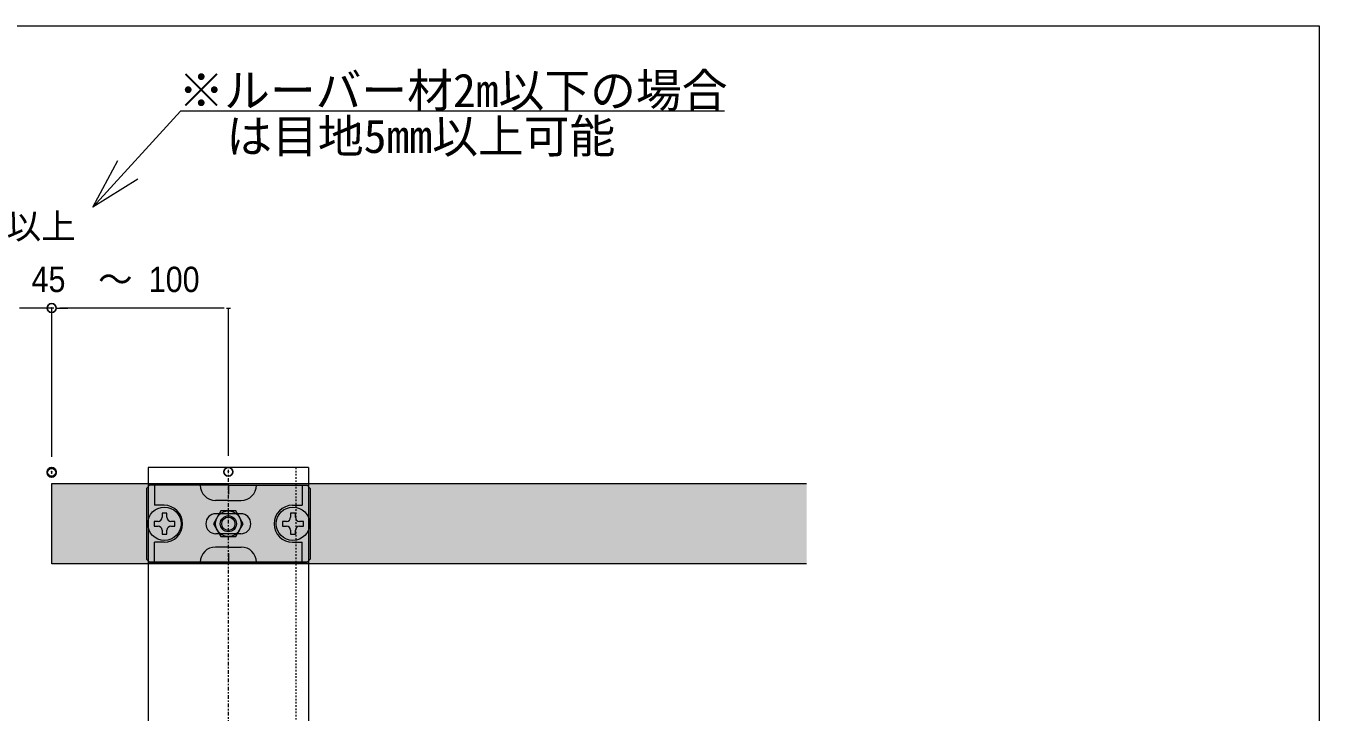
# Model space of a CAD drawing. Units: millimetres, scale not verified. Extents: x -1200 to 1200, y -500 to 500.
# Drawn here: x 1018.1 to 1098.6, y 117.3 to 160 of the extents above; entities that cross this region are included whole.
import ezdxf
from ezdxf.enums import TextEntityAlignment as Align

# ---------------------------------------------------------------- set-up
doc = ezdxf.new("R2010")
doc.units = ezdxf.units.MM
doc.header["$LTSCALE"] = 1.1
doc.header["$PDMODE"] = 32
doc.header["$PDSIZE"] = 0.55
doc.linetypes.add('CHAIN1', pattern=[8, 5, -1, 1, -1])
doc.linetypes.add('DASHED1', pattern=[1.8, 1.2, -0.6])
for name, color, linetype, lineweight in [('0-0_一般', 7, 'Continuous', 9), ('0-1_0', 7, 'Continuous', 9), ('0-3_寸法', 7, 'Continuous', 9), ('0-4_ルーバー', 7, 'Continuous', 9), ('0-7_ストリンガー', 7, 'Continuous', 9), ('0-8_背面金物', 7, 'Continuous', 9), ('0-B_文字', 7, 'Continuous', 9)]:
    doc.layers.add(name, color=color, linetype=linetype, lineweight=lineweight)
doc.layers.add('0-6_ハッチング', color=254, linetype='Continuous')
doc.layers.add('0-A_Defpoints', color=7, linetype='Continuous')
doc.styles.add('Osaka', font='')
doc.styles.add('ＭＳ ゴシック', font='')
doc.styles.get('Osaka').set_extended_font_data('Osaka')
doc.styles.get('ＭＳ ゴシック').set_extended_font_data('MS Gothic')

# ---------------------------------------------------------------- blocks, each defined once
blk = doc.blocks.new('シンボル-27')
at = {"layer": '0-7_ストリンガー'}
for p, q in [((-125, 1650), (-125, -1895)), ((125, 1650), (-125, 1650)), ((125, 1650), (125, -1900))]:
    blk.add_line(p, q, dxfattribs=at)
at = {"layer": '0-7_ストリンガー', "linetype": 'CHAIN1'}
blk.add_line((0, -1895), (0, 1650), dxfattribs=at)
at = {"layer": '0-7_ストリンガー', "linetype": 'DASHED1'}
blk.add_line((105, 1650), (105, -1895), dxfattribs=at)
blk = doc.blocks.new('グループ-1038-1')
at = {"layer": '0-8_背面金物'}
for p, q in [((141894.89, 180534.86), (141889.89, 180529.86)), ((141889.89, 180529.86), (141889.89, 180419.86)), ((142017.39, 180534.86), (141894.89, 180534.86)), ((141902.39, 180534.86), (141902.39, 180503.61)), ((142017.39, 180534.86), (142139.89, 180534.86)), ((142017.39, 180534.86), (142017.39, 180521.11)), ((142132.39, 180534.86), (142132.39, 180503.61)), ((142139.89, 180534.86), (142144.89, 180529.86)), ((142144.89, 180529.86), (142144.89, 180419.86)), ((141917.39, 180503.61), (141902.39, 180503.61)), ((142017.39, 180511.11), (141997.39, 180511.11)), ((142017.39, 180511.11), (142037.39, 180511.11)), ((142117.39, 180503.61), (142132.39, 180503.61)), ((142036.77, 180490.49), (141998.02, 180490.49)), ((141917.39, 180446.11), (141902.39, 180446.11)), ((141902.39, 180414.86), (141902.39, 180446.11)), ((142036.77, 180459.24), (141998.02, 180459.24)), ((142117.39, 180446.11), (142132.39, 180446.11)), ((142132.39, 180414.86), (142132.39, 180446.11)), ((142017.39, 180438.61), (141997.39, 180438.61)), ((142017.39, 180438.61), (142037.39, 180438.61)), ((142017.39, 180428.61), (142017.39, 180414.86)), ((141889.89, 180419.86), (141894.89, 180414.86)), ((141894.89, 180414.86), (142017.39, 180414.86)), ((142139.89, 180414.86), (142017.39, 180414.86)), ((142144.89, 180419.86), (142139.89, 180414.86))]:
    blk.add_line(p, q, dxfattribs=at)
for points in [[(142017.39, 180414.86), (141894.89, 180414.86), (141889.89, 180419.86)], [(142017.39, 180414.86), (142139.89, 180414.86), (142144.89, 180419.86)]]:
    blk.add_lwpolyline(points, dxfattribs=at)
for centre, radius, start, end in [((141997.39, 180534.86), 23.75, 180, 270), ((142037.39, 180534.86), 23.75, 270, 0), ((141917.39, 180474.86), 28.75, 0, 90), ((142117.39, 180474.86), 28.75, 90, 180), ((141998.02, 180474.86), 15.62, 90, 270), ((142036.77, 180474.86), 15.62, 270, 90), ((141917.39, 180474.86), 28.75, 270, 0), ((142117.39, 180474.86), 28.75, 180, 270), ((141997.39, 180414.86), 23.75, 90, 180), ((142037.39, 180414.86), 23.75, 0, 90)]:
    blk.add_arc(centre, radius, start, end, dxfattribs=at)
blk = doc.blocks.new('グループ-1039-1')
at = {"layer": '0-8_背面金物'}
for p, q in [((142005.84, 180494.86), (141994.3, 180474.86)), ((142028.94, 180494.86), (142005.84, 180494.86)), ((142040.48, 180474.86), (142028.94, 180494.86)), ((141994.3, 180474.86), (142005.84, 180454.86)), ((142028.94, 180454.86), (142040.48, 180474.86)), ((142005.84, 180454.86), (142028.94, 180454.86))]:
    blk.add_line(p, q, dxfattribs=at)
for radius in [20, 12.5, 10.34]:
    blk.add_circle((142017.39, 180474.86), radius, dxfattribs=at)
blk = doc.blocks.new('グループ-1040-1')
at = {"layer": '0-8_背面金物'}
blk.add_line((141907.97, 180478.61), (141901.72, 180478.61), dxfattribs=at)
for points in [[(141921.72, 180484.86), (141921.72, 180491.11), (141914.22, 180491.11), (141914.22, 180484.86)], [(141901.72, 180478.61), (141901.72, 180471.11), (141907.97, 180471.11)], [(141914.22, 180464.86), (141914.22, 180458.61), (141921.72, 180458.61), (141921.72, 180464.86)], [(141927.97, 180471.11), (141934.22, 180471.11), (141934.22, 180478.61), (141927.97, 180478.61)]]:
    blk.add_lwpolyline(points, dxfattribs=at)
blk.add_circle((141917.97, 180474.86), 26, dxfattribs=at)
for centre, start, end in [((141907.97, 180484.86), 270, 0), ((141927.97, 180484.86), 180, 270), ((141907.97, 180464.86), 0, 90), ((141927.97, 180464.86), 90, 180)]:
    blk.add_arc(centre, 6.25, start, end, dxfattribs=at)
blk = doc.blocks.new('グループ-1041-1')
at = {"layer": '0-8_背面金物'}
blk.add_line((142107.97, 180478.61), (142101.72, 180478.61), dxfattribs=at)
for points in [[(142121.72, 180484.86), (142121.72, 180491.11), (142114.22, 180491.11), (142114.22, 180484.86)], [(142101.72, 180478.61), (142101.72, 180471.11), (142107.97, 180471.11)], [(142114.22, 180464.86), (142114.22, 180458.61), (142121.72, 180458.61), (142121.72, 180464.86)], [(142127.97, 180471.11), (142134.22, 180471.11), (142134.22, 180478.61), (142127.97, 180478.61)]]:
    blk.add_lwpolyline(points, dxfattribs=at)
blk.add_circle((142117.97, 180474.86), 26, dxfattribs=at)
for centre, start, end in [((142107.97, 180484.86), 270, 0), ((142127.97, 180484.86), 180, 270), ((142107.97, 180464.86), 0, 90), ((142127.97, 180464.86), 90, 180)]:
    blk.add_arc(centre, 6.25, start, end, dxfattribs=at)
blk = doc.blocks.new('グループ-1042-1')
at = {"layer": '0-8_背面金物'}
for name in ['グループ-1038-1', 'グループ-1040-1', 'グループ-1041-1', 'グループ-1039-1']:
    blk.add_blockref(name, (0, 0), dxfattribs=at)
blk = doc.blocks.new('グループ-1053-1')
at = {"layer": '0-8_背面金物'}
blk.add_blockref('グループ-1042-1', (0, 0), dxfattribs=at)
blk = doc.blocks.new('_DOT')
at = {"layer": '0-1_0'}
for p, q in [((-2.5, 0), (-5, 0)), ((-1.25, 0), (1.25, 0))]:
    blk.add_line(p, q, dxfattribs=at)

msp = doc.modelspace()

# ---------------------------------------------------------------- linework, layer by layer
at = {"layer": '0-0_一般'}
msp.add_lwpolyline([(698.607, 160), (1098.607, 160), (1098.607, -100), (698.607, -100)], close=True, dxfattribs=at)
at = {"layer": '0-3_寸法'}
for p, q in [((1019.696, 142.426), (1017.696, 142.426)), ((1019.696, 133.228), (1019.696, 142.426)), ((1019.696, 133.165), (1019.696, 142.426)), ((1030.195, 142.426), (1020.196, 142.426)), ((1020.196, 142.426), (1020.697, 142.426)), ((1030.696, 133.228), (1030.696, 142.426))]:
    msp.add_line(p, q, dxfattribs=at)
at = {"layer": '0-4_ルーバー'}
msp.add_lwpolyline([(1066.696, 126.495), (1019.696, 126.495), (1019.696, 131.495), (1066.696, 131.495)], dxfattribs=at)
at = {"layer": '0-6_ハッチング'}
msp.add_solid([(1019.696, 126.495), (1019.696, 131.495), (1066.696, 126.495), (1066.696, 131.495)], dxfattribs=at)
at = {"layer": '0-A_Defpoints'}
for p in [(1019.696, 142.426), (1019.696, 132.228), (1019.696, 132.165), (1030.696, 132.228)]:
    msp.add_point(p, dxfattribs=at)
at = {"layer": '0-B_文字'}
for points in [[(1061.584, 154.682), (1027.717, 154.682), (1022.264, 148.707)], [(1025.051, 150.449), (1022.264, 148.707), (1023.807, 151.609)]]:
    msp.add_lwpolyline(points, dxfattribs=at)

# ---------------------------------------------------------------- block references
at = {"layer": '0-3_寸法', "xscale": 0.1001489, "yscale": 0.1001489, "rotation": 180}
msp.add_blockref('_DOT', (1019.696, 142.426), dxfattribs=at)
msp.add_blockref('_DOT', (1019.696, 142.426), dxfattribs=at)
at = {"layer": '0-3_寸法', "xscale": 0.1001489, "yscale": 0.1001489}
msp.add_blockref('_DOT', (1030.696, 142.426), dxfattribs=at)
at = {"layer": '0-7_ストリンガー', "xscale": 0.04, "yscale": 0.04}
msp.add_blockref('シンボル-27', (1030.696, 66.495), dxfattribs=at)
at = {"layer": '0-8_背面金物', "xscale": 0.04, "yscale": 0.04}
msp.add_blockref('グループ-1053-1', (-4650, -7090), dxfattribs=at)

# ---------------------------------------------------------------- texts
at = {"layer": '0-3_寸法', "style": 'Osaka'}
for s, p in [('以上', (1016.89, 146.269)), ('～', (1022.582, 142.952))]:
    msp.add_text(s, height=1.576, dxfattribs=at).set_placement(p, align=Align.BOTTOM_LEFT)
at = {"layer": '0-3_寸法', "style": 'Osaka', "width": 0.9}
for s, p in [('45', (1018.445, 142.952)), ('100', (1025.741, 142.952))]:
    msp.add_text(s, height=1.576, dxfattribs=at).set_placement(p, align=Align.BOTTOM_LEFT)
at = {"layer": '0-B_文字', "style": 'ＭＳ ゴシック'}
for s, height, p in [('※ルーバー材2m以下の場合', 2.089, (1027.583, 154.315)), ('\u3000は目地5mm以上可能', 2.09, (1027.717, 151.458))]:
    msp.add_text(s, height=height, dxfattribs=at).set_placement(p, align=Align.BOTTOM_LEFT)

doc.saveas('drawing.dxf')
